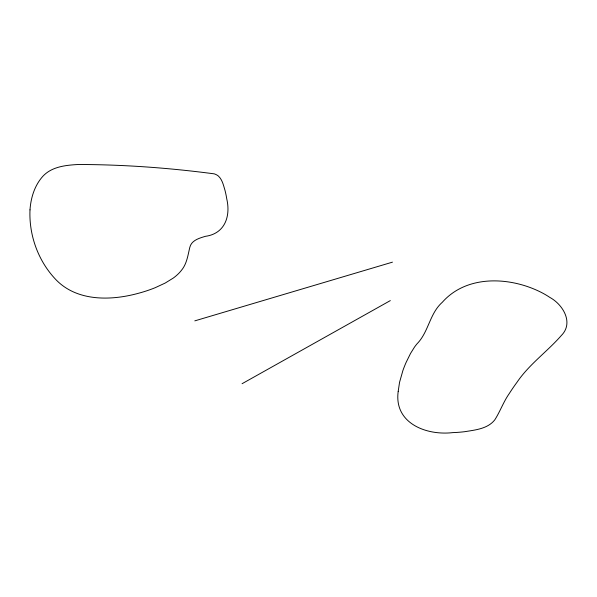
<?xml version="1.0" encoding="UTF-8"?>
<svg xmlns="http://www.w3.org/2000/svg" width="597" height="597" viewBox="0 0 597 597"><rect width="100%" height="100%" fill="white"/><g stroke="black" fill="none" stroke-linecap="round" stroke-linejoin="round"><path stroke-width="0.9" d="M242.076 383.707L390.319 300.604M194.809 320.865L392.468 262.15M29.999 209.868C28.865 234.8 37.947 260.322 54.961 278.635C75.886 301.537 110.258 300.94 137.974 293.411A107.751 62.215 0 0 0 155.295 287.657L165.19 283.053L173.249 278.09A62.864 36.298 0 0 0 181.384 270.404C186.861 263.896 187.891 255.307 189.809 247.345C191.503 240.263 199.308 238.173 205.383 236.33C224.95 233.688 230.8 216.248 226.748 198.838A256.441 148.056 0 0 0 225.002 190.383C223.494 185.421 222.39 179.824 218.465 176.122A12.485 7.209 0 0 0 214.233 173.846C169.287 167.914 123.624 164.541 78.229 164.503C65.834 165.168 51.805 166.608 42.872 176.272C34.626 185.406 30.82 197.771 29.999 209.868M398.206 391.311C393.729 423.206 426.221 435.691 452.698 432.624A83.147 48.006 0 0 0 464.608 431.706C475.13 429.989 487.689 428.9 494.779 419.863C500.196 411.408 503.495 401.736 509.316 393.483A407.721 235.397 0 0 1 516.912 382.401C529.076 364.394 547.091 351.767 561.262 335.596C574.053 322.873 562.941 304.5 549.815 297.403A87.498 50.521 0 0 0 537.128 290.403C506.883 276.657 465.914 275.515 442.295 302.298C429.586 313.5 428.676 332.014 417.057 343.79A101.886 58.819 0 0 0 414.519 347.066L410.542 353.431L406.079 362.491A301.448 174.04 0 0 0 402.885 370.58L399.55 382.319L398.206 391.311"/></g></svg>
